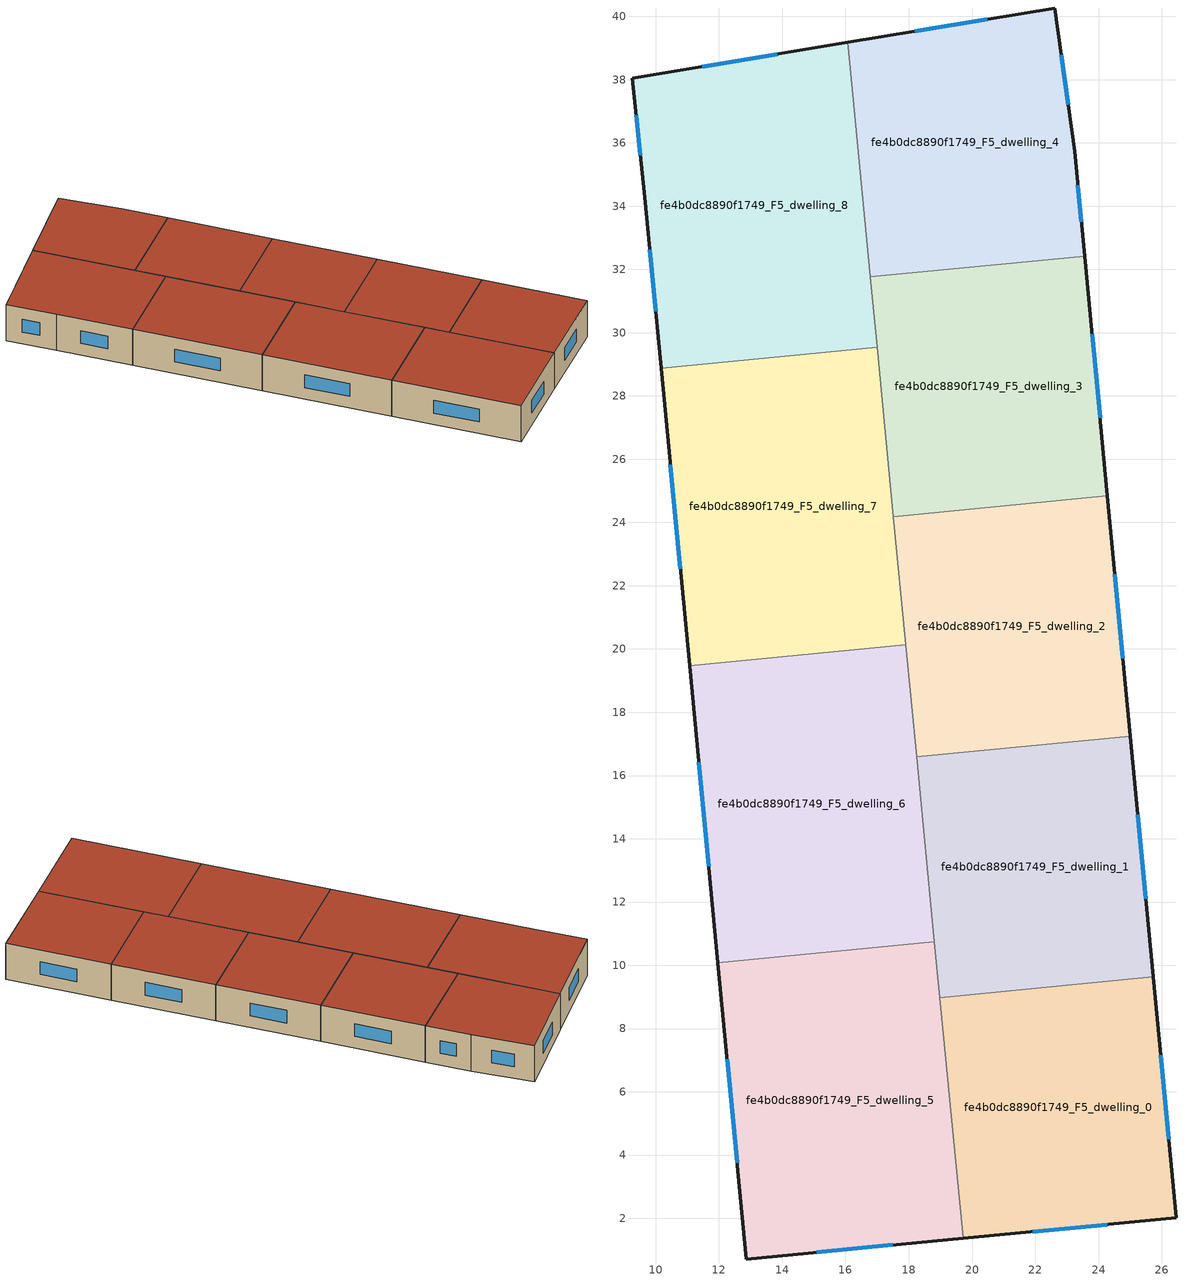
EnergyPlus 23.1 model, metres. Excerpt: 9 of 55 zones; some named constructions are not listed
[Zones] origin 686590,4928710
fe4b0dc8890f1749_F5_dwelling_0
 floor to fe4b0dc8890f1749_F4_dwelling_0 (EU_floor_Construction): 25.73,9.63 26.46,2.01 19.72,1.37 18.98,8.98 z15
 wall outside (EU_wall_Construction): 19.72,1.37 26.46,2.01 25.73,9.63 z15:18
 wall to fe4b0dc8890f1749_F5_dwelling_1 (EU_wall_Construction): 25.73,9.63 18.98,8.98 z15:18
 wall to fe4b0dc8890f1749_F5_dwelling_5 (EU_wall_Construction): 18.98,8.98 19.72,1.37 z15:18
 window (EU_Window_Construction): 21.91,1.58 24.27,1.81 / 26.23,4.49 25.97,7.16 z15.98:17.02
 roof outside (EU_roof_Construction): 26.46,2.01 25.73,9.63 18.98,8.98 19.72,1.37 z18
fe4b0dc8890f1749_F5_dwelling_1
 floor to fe4b0dc8890f1749_F4_dwelling_1 (EU_floor_Construction): 25.01,17.24 25.73,9.63 18.98,8.98 18.25,16.59 z15
 wall outside (EU_wall_Construction): 25.73,9.63 25.01,17.24 z15:18
 wall to fe4b0dc8890f1749_F5_dwelling_2 (EU_wall_Construction): 25.01,17.24 18.25,16.59 z15:18
 wall to fe4b0dc8890f1749_F5_dwelling_6 (EU_wall_Construction): 18.25,16.59 18.81,10.75 z15:18
 wall to fe4b0dc8890f1749_F5_dwelling_5 (EU_wall_Construction): 18.81,10.75 18.98,8.98 z15:18
 window (EU_Window_Construction): 25.5,12.11 25.24,14.77 z15.98:17.02
 roof outside (EU_roof_Construction): 25.73,9.63 25.01,17.24 18.25,16.59 18.98,8.98 z18
fe4b0dc8890f1749_F5_dwelling_2
 floor to fe4b0dc8890f1749_F4_dwelling_2 (EU_floor_Construction): 24.28,24.84 25.01,17.24 18.25,16.59 17.51,24.18 z15
 wall outside (EU_wall_Construction): 25.01,17.24 24.28,24.84 z15:18
 wall to fe4b0dc8890f1749_F5_dwelling_3 (EU_wall_Construction): 24.28,24.84 17.51,24.18 z15:18
 wall to fe4b0dc8890f1749_F5_dwelling_7 (EU_wall_Construction): 17.51,24.18 17.91,20.13 z15:18
 wall to fe4b0dc8890f1749_F5_dwelling_6 (EU_wall_Construction): 17.91,20.13 18.25,16.59 z15:18
 window (EU_Window_Construction): 24.77,19.71 24.52,22.37 z15.98:17.02
 roof outside (EU_roof_Construction): 25.01,17.24 24.28,24.84 17.51,24.18 18.25,16.59 z18
fe4b0dc8890f1749_F5_dwelling_3
 floor to fe4b0dc8890f1749_F4_dwelling_3 (EU_floor_Construction): 23.56,32.42 24.28,24.84 17.51,24.18 16.78,31.77 z15
 wall outside (EU_wall_Construction): 24.28,24.84 23.56,32.42 z15:18
 wall to fe4b0dc8890f1749_F5_dwelling_4 (EU_wall_Construction): 23.56,32.42 16.78,31.77 z15:18
 wall to fe4b0dc8890f1749_F5_dwelling_8 (EU_wall_Construction): 16.78,31.77 17,29.54 z15:18
 wall to fe4b0dc8890f1749_F5_dwelling_7 (EU_wall_Construction): 17,29.54 17.51,24.18 z15:18
 window (EU_Window_Construction): 24.05,27.3 23.79,29.96 z15.98:17.02
 roof outside (EU_roof_Construction): 24.28,24.84 23.56,32.42 16.78,31.77 17.51,24.18 z18
fe4b0dc8890f1749_F5_dwelling_4
 floor to fe4b0dc8890f1749_F4_dwelling_4 (EU_floor_Construction): 22.61,40.26 23.24,35.73 23.56,32.42 16.78,31.77 16.06,39.18 z15
 wall outside (EU_wall_Construction): 23.56,32.42 23.24,35.73 22.61,40.26 16.06,39.18 z15:18
 wall to fe4b0dc8890f1749_F5_dwelling_8 (EU_wall_Construction): 16.06,39.18 16.78,31.77 z15:18
 window (EU_Window_Construction): 23.46,33.5 23.34,34.66 / 20.48,39.91 18.19,39.53 / 23.04,37.21 22.82,38.79 z15.98:17.02
 roof outside (EU_roof_Construction): 23.56,32.42 23.24,35.73 22.61,40.26 16.06,39.18 16.78,31.77 z18
fe4b0dc8890f1749_F5_dwelling_5
 floor to fe4b0dc8890f1749_F4_dwelling_5 (EU_floor_Construction): 18.81,10.75 19.72,1.37 12.86,0.71 11.97,10.08 z15
 wall outside (EU_wall_Construction): 11.97,10.08 12.86,0.71 19.72,1.37 z15:18
 wall to fe4b0dc8890f1749_F5_dwelling_6 (EU_wall_Construction): 18.81,10.75 11.97,10.08 z15:18
 window (EU_Window_Construction): 15.09,0.93 17.49,1.16 / 12.26,7.04 12.57,3.76 z15.98:17.02
 roof outside (EU_roof_Construction): 19.72,1.37 18.81,10.75 11.97,10.08 12.86,0.71 z18
fe4b0dc8890f1749_F5_dwelling_6
 floor to fe4b0dc8890f1749_F4_dwelling_6 (EU_floor_Construction): 17.91,20.13 18.81,10.75 11.97,10.08 11.07,19.47 z15
 wall outside (EU_wall_Construction): 11.07,19.47 11.97,10.08 z15:18
 wall to fe4b0dc8890f1749_F5_dwelling_7 (EU_wall_Construction): 17.91,20.13 11.07,19.47 z15:18
 window (EU_Window_Construction): 11.36,16.42 11.68,13.14 z15.98:17.02
 roof outside (EU_roof_Construction): 18.81,10.75 17.91,20.13 11.07,19.47 11.97,10.08 z18
fe4b0dc8890f1749_F5_dwelling_7
 floor to fe4b0dc8890f1749_F4_dwelling_7 (EU_floor_Construction): 17,29.54 17.91,20.13 11.07,19.47 10.17,28.88 z15
 wall outside (EU_wall_Construction): 10.17,28.88 11.07,19.47 z15:18
 wall to fe4b0dc8890f1749_F5_dwelling_8 (EU_wall_Construction): 17,29.54 10.17,28.88 z15:18
 window (EU_Window_Construction): 10.47,25.82 10.78,22.53 z15.98:17.02
 roof outside (EU_roof_Construction): 17.91,20.13 17,29.54 10.17,28.88 11.07,19.47 z18
fe4b0dc8890f1749_F5_dwelling_8
 floor to fe4b0dc8890f1749_F4_dwelling_8 (EU_floor_Construction): 16.06,39.18 17,29.54 10.17,28.88 9.64,34.43 9.25,38.04 z15
 wall outside (EU_wall_Construction): 16.06,39.18 9.25,38.04 9.64,34.43 10.17,28.88 z15:18
 window (EU_Window_Construction): 9.82,32.63 10,30.68 / 9.38,36.87 9.52,35.61 / 13.85,38.81 11.47,38.41 z15.98:17.02
 roof outside (EU_roof_Construction): 17,29.54 16.06,39.18 9.25,38.04 9.64,34.43 10.17,28.88 z18
[SCHEDULE:FILE] Column Number=1; Rows to Skip at Top=0; Number of Hours of Data=8760; Column Separator=Comma; Interpolate to Timestep=No; Minutes per Item=60; Adjust Schedule for Daylight Savings=Yes
Name | File
EU_Step8_GainSchedule_fe4b0dc8890f1749_F1_dwelling_0_f000 | ../../schedules/fe4b0dc8890f1749/fe4b0dc8890f1749_F1_dwelling_0_f000_gain.csv
EU_Step8_GainSchedule_fe4b0dc8890f1749_F1_dwelling_1_f000 | ../../schedules/fe4b0dc8890f1749/fe4b0dc8890f1749_F1_dwelling_1_f000_gain.csv
EU_Step8_GainSchedule_fe4b0dc8890f1749_F1_dwelling_2_f000 | ../../schedules/fe4b0dc8890f1749/fe4b0dc8890f1749_F1_dwelling_2_f000_gain.csv
EU_Step8_GainSchedule_fe4b0dc8890f1749_F1_dwelling_3_f000 | ../../schedules/fe4b0dc8890f1749/fe4b0dc8890f1749_F1_dwelling_3_f000_gain.csv
EU_Step8_GainSchedule_fe4b0dc8890f1749_F1_dwelling_4_f000 | ../../schedules/fe4b0dc8890f1749/fe4b0dc8890f1749_F1_dwelling_4_f000_gain.csv
EU_Step8_GainSchedule_fe4b0dc8890f1749_F1_dwelling_5_f000 | ../../schedules/fe4b0dc8890f1749/fe4b0dc8890f1749_F1_dwelling_5_f000_gain.csv
EU_Step8_GainSchedule_fe4b0dc8890f1749_F1_dwelling_6_f000 | ../../schedules/fe4b0dc8890f1749/fe4b0dc8890f1749_F1_dwelling_6_f000_gain.csv
EU_Step8_GainSchedule_fe4b0dc8890f1749_F1_dwelling_7_f000 | ../../schedules/fe4b0dc8890f1749/fe4b0dc8890f1749_F1_dwelling_7_f000_gain.csv
EU_Step8_GainSchedule_fe4b0dc8890f1749_F1_dwelling_8_f000 | ../../schedules/fe4b0dc8890f1749/fe4b0dc8890f1749_F1_dwelling_8_f000_gain.csv
EU_Step8_GainSchedule_fe4b0dc8890f1749_F2_dwelling_0_f000 | ../../schedules/fe4b0dc8890f1749/fe4b0dc8890f1749_F2_dwelling_0_f000_gain.csv
EU_Step8_GainSchedule_fe4b0dc8890f1749_F2_dwelling_1_f000 | ../../schedules/fe4b0dc8890f1749/fe4b0dc8890f1749_F2_dwelling_1_f000_gain.csv
EU_Step8_GainSchedule_fe4b0dc8890f1749_F2_dwelling_2_f000 | ../../schedules/fe4b0dc8890f1749/fe4b0dc8890f1749_F2_dwelling_2_f000_gain.csv
EU_Step8_GainSchedule_fe4b0dc8890f1749_F2_dwelling_3_f000 | ../../schedules/fe4b0dc8890f1749/fe4b0dc8890f1749_F2_dwelling_3_f000_gain.csv
EU_Step8_GainSchedule_fe4b0dc8890f1749_F2_dwelling_4_f000 | ../../schedules/fe4b0dc8890f1749/fe4b0dc8890f1749_F2_dwelling_4_f000_gain.csv
EU_Step8_GainSchedule_fe4b0dc8890f1749_F2_dwelling_5_f000 | ../../schedules/fe4b0dc8890f1749/fe4b0dc8890f1749_F2_dwelling_5_f000_gain.csv
EU_Step8_GainSchedule_fe4b0dc8890f1749_F2_dwelling_6_f000 | ../../schedules/fe4b0dc8890f1749/fe4b0dc8890f1749_F2_dwelling_6_f000_gain.csv
EU_Step8_GainSchedule_fe4b0dc8890f1749_F2_dwelling_7_f000 | ../../schedules/fe4b0dc8890f1749/fe4b0dc8890f1749_F2_dwelling_7_f000_gain.csv
EU_Step8_GainSchedule_fe4b0dc8890f1749_F2_dwelling_8_f000 | ../../schedules/fe4b0dc8890f1749/fe4b0dc8890f1749_F2_dwelling_8_f000_gain.csv
EU_Step8_GainSchedule_fe4b0dc8890f1749_F3_dwelling_0_f000 | ../../schedules/fe4b0dc8890f1749/fe4b0dc8890f1749_F3_dwelling_0_f000_gain.csv
EU_Step8_GainSchedule_fe4b0dc8890f1749_F3_dwelling_1_f000 | ../../schedules/fe4b0dc8890f1749/fe4b0dc8890f1749_F3_dwelling_1_f000_gain.csv
EU_Step8_GainSchedule_fe4b0dc8890f1749_F3_dwelling_2_f000 | ../../schedules/fe4b0dc8890f1749/fe4b0dc8890f1749_F3_dwelling_2_f000_gain.csv
EU_Step8_GainSchedule_fe4b0dc8890f1749_F3_dwelling_3_f000 | ../../schedules/fe4b0dc8890f1749/fe4b0dc8890f1749_F3_dwelling_3_f000_gain.csv
EU_Step8_GainSchedule_fe4b0dc8890f1749_F3_dwelling_4_f000 | ../../schedules/fe4b0dc8890f1749/fe4b0dc8890f1749_F3_dwelling_4_f000_gain.csv
EU_Step8_GainSchedule_fe4b0dc8890f1749_F3_dwelling_5_f000 | ../../schedules/fe4b0dc8890f1749/fe4b0dc8890f1749_F3_dwelling_5_f000_gain.csv
EU_Step8_GainSchedule_fe4b0dc8890f1749_F3_dwelling_6_f000 | ../../schedules/fe4b0dc8890f1749/fe4b0dc8890f1749_F3_dwelling_6_f000_gain.csv
EU_Step8_GainSchedule_fe4b0dc8890f1749_F3_dwelling_7_f000 | ../../schedules/fe4b0dc8890f1749/fe4b0dc8890f1749_F3_dwelling_7_f000_gain.csv
EU_Step8_GainSchedule_fe4b0dc8890f1749_F3_dwelling_8_f000 | ../../schedules/fe4b0dc8890f1749/fe4b0dc8890f1749_F3_dwelling_8_f000_gain.csv
